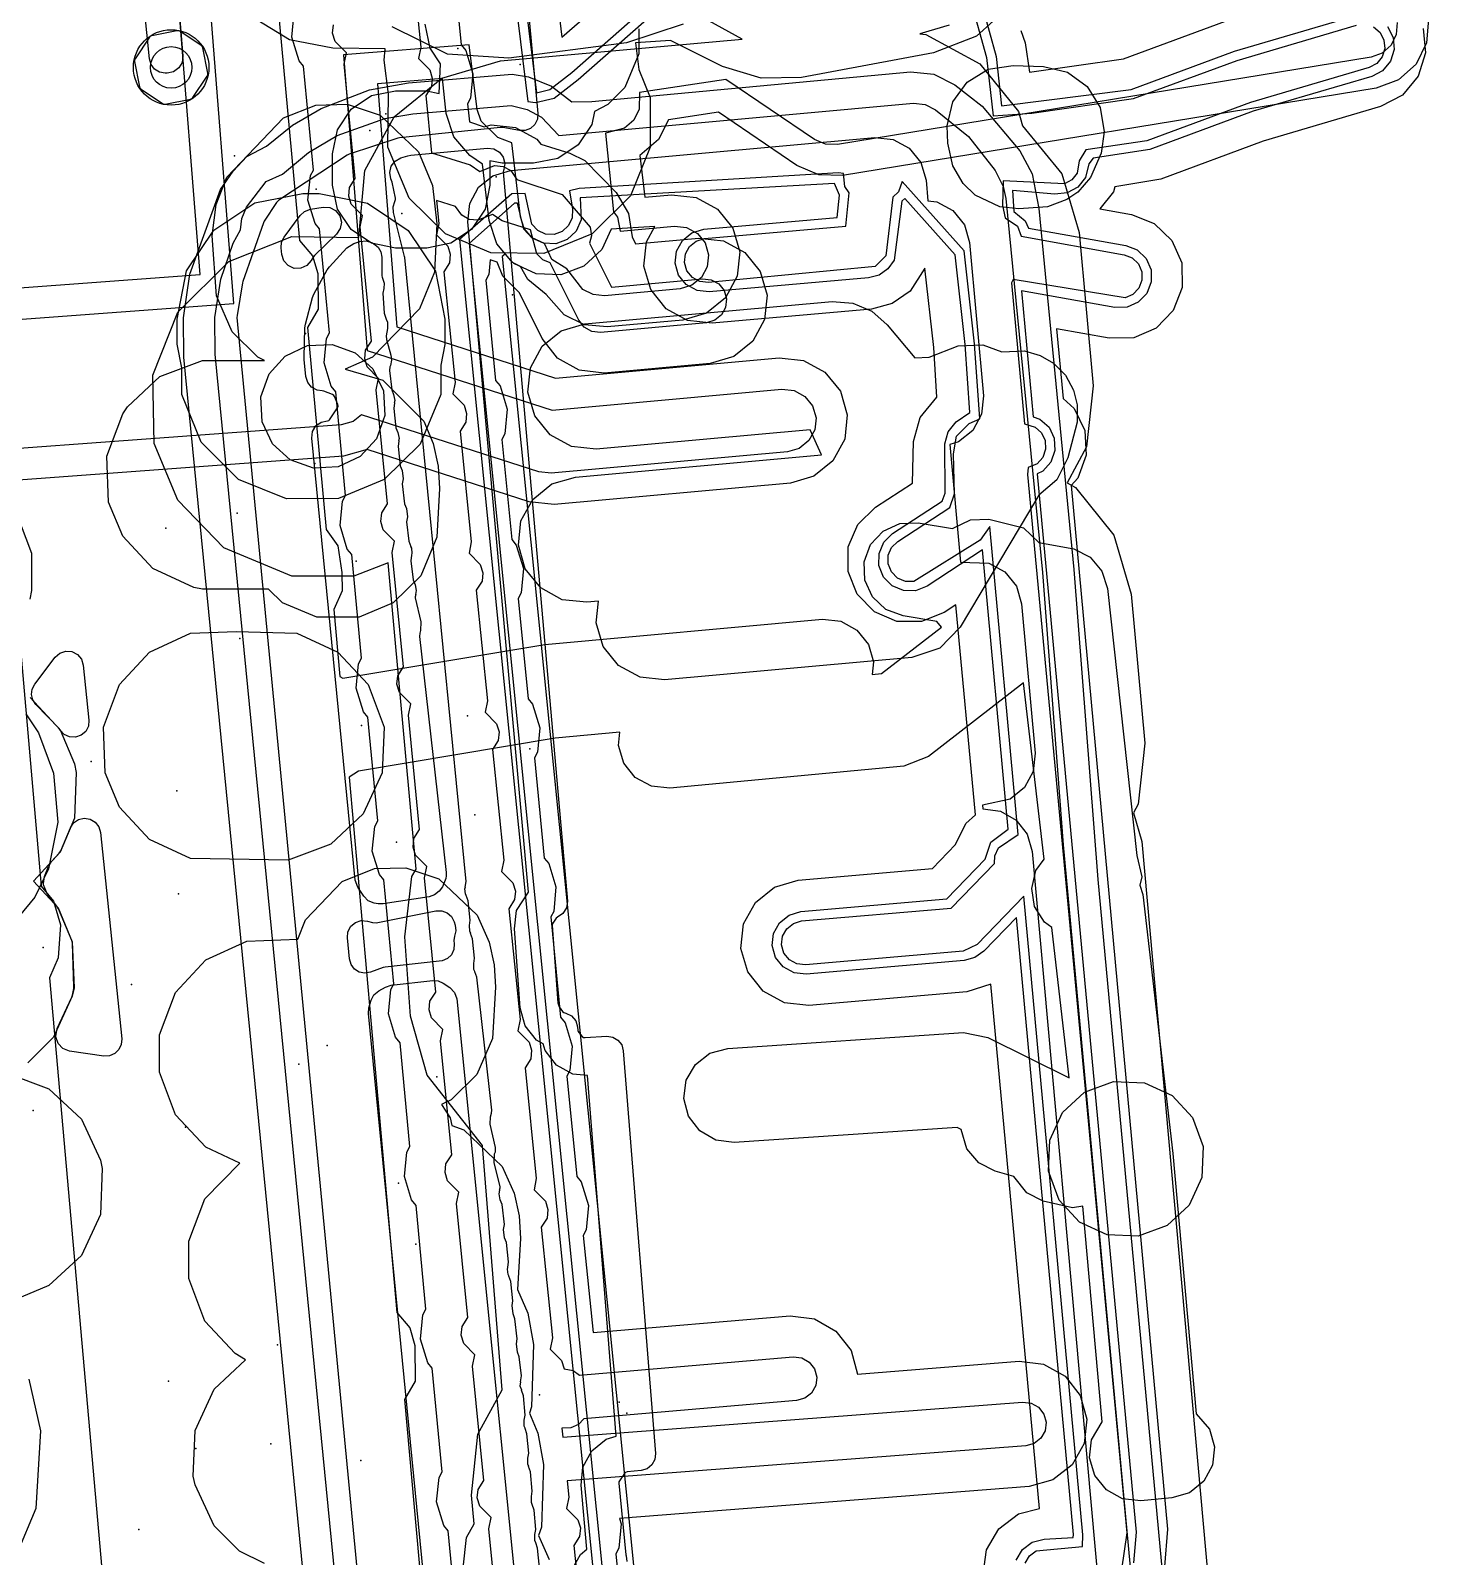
# Model space of a CAD drawing. Header units: metres. Extents: x 3158 to 3711, y 9867 to 11440.
# Drawn here: x 3250.23 to 3294.7, y 10026.79 to 10075.34 of the extents above; entities that cross this region are included whole.
import ezdxf

# ---------------------------------------------------------------- set-up
doc = ezdxf.new("R2010")
doc.units = ezdxf.units.M
for name, color, linetype in [('AI_GREENING_ALLOWED_ZONE', 4, 'Continuous'), ('AI_GREENING_EXCLUSIONS', 1, 'Continuous'), ('AI_GREENING_LAWN', 82, 'Continuous'), ('AI_GREENING_REJECTED', 6, 'Continuous'), ('AI_GREENING_SHRUBS', 92, 'Continuous')]:
    doc.layers.add(name, color=color, linetype=linetype)

# ---------------------------------------------------------------- blocks, each defined once
blk = doc.blocks.new('AI_SHRUB')
for radius in [1, 0.55]:
    blk.add_circle((0, 0), radius)

msp = doc.modelspace()

# ---------------------------------------------------------------- linework, layer by layer
at = {"layer": 'AI_GREENING_ALLOWED_ZONE'}
for points in [[(3254.424, 10076.666), (3254.612, 10076.637), (3254.776, 10076.54), (3254.892, 10076.389), (3254.943, 10076.206), (3255.076, 10074.527), (3255.051, 10074.325), (3254.947, 10074.15), (3254.783, 10074.031), (3254.584, 10073.987), (3254.517, 10073.986), (3254.335, 10074.018), (3254.177, 10074.113), (3254.065, 10074.26), (3254.013, 10074.437), (3253.847, 10076.113), (3253.868, 10076.314), (3253.967, 10076.49), (3254.128, 10076.613), (3254.324, 10076.662), (3254.424, 10076.666)], [(3250.405, 10053.893), (3250.307, 10054.04), (3250.266, 10054.211), (3250.287, 10054.385), (3250.367, 10054.542), (3251.015, 10055.398), (3251.164, 10055.529), (3251.351, 10055.592), (3251.549, 10055.578), (3251.725, 10055.488), (3251.852, 10055.336), (3251.911, 10055.147), (3252.091, 10053.4), (3252.074, 10053.21), (3251.988, 10053.04), (3251.844, 10052.915), (3251.664, 10052.853), (3251.474, 10052.863), (3251.301, 10052.943), (3251.171, 10053.082), (3251.141, 10053.128), (3250.405, 10053.893)], [(3251.5, 10049.968), (3251.604, 10050.125), (3251.758, 10050.232), (3251.941, 10050.275), (3252.126, 10050.247), (3252.289, 10050.153), (3252.405, 10050.006), (3252.459, 10049.826), (3253.135, 10043.257), (3253.121, 10043.077), (3253.044, 10042.914), (3252.914, 10042.789), (3252.748, 10042.718), (3252.567, 10042.711), (3251.469, 10042.868), (3251.262, 10042.948), (3251.109, 10043.11), (3251.042, 10043.322), (3251.041, 10043.332), (3251.085, 10043.582), (3251.549, 10044.586), (3251.567, 10044.642), (3251.61, 10044.855), (3251.615, 10044.914), (3251.563, 10046.298), (3251.544, 10046.384), (3251.121, 10047.396), (3251.089, 10047.451), (3250.747, 10047.899), (3250.646, 10048.162), (3250.643, 10048.197), (3250.677, 10048.423), (3250.805, 10048.743), (3250.901, 10048.896), (3251.147, 10049.163), (3251.194, 10049.235), (3251.5, 10049.968)]]:
    msp.add_lwpolyline(points, close=True, dxfattribs=at)
at = {"layer": 'AI_GREENING_EXCLUSIONS'}
for points in [[(3239.695, 10066.401), (3255.627, 10067.58), (3254.916, 10076.541), (3251.528, 10079.651), (3251.091, 10080.229), (3250.89, 10080.925), (3250.103, 10088.793)], [(3257.515, 10082.455), (3258.79, 10068.656), (3259.206, 10068.175), (3259.373, 10067.614), (3259.38, 10066.477), (3259.046, 10065.894), (3259.64, 10059.463), (3260.003, 10058.941), (3260.134, 10058.097), (3260.14, 10057.512), (3259.875, 10056.922), (3260.072, 10054.784), (3260.165, 10054.736), (3266.59, 10055.807), (3275.42, 10056.606), (3276.002, 10056.545), (3276.516, 10056.265), (3276.884, 10055.809), (3277.049, 10055.248), (3277.007, 10054.85), (3277.297, 10054.877), (3279.205, 10056.36), (3279.061, 10056.537), (3277.983, 10056.714), (3277.435, 10056.919), (3277.008, 10057.319), (3276.766, 10057.852), (3276.746, 10058.437), (3276.952, 10058.985), (3277.351, 10059.412), (3277.884, 10059.654), (3278.469, 10059.674), (3279.561, 10059.495), (3280.131, 10059.776), (3280.716, 10059.796), (3281.818, 10059.516), (3282.298, 10059.045), (3283.412, 10058.852), (3283.932, 10058.585), (3284.311, 10058.139), (3284.49, 10057.582), (3285.419, 10049.093), (3285.579, 10048.409), (3285.517, 10048.145), (3285.611, 10047.852), (3286.56, 10039.612), (3287.311, 10031.322), (3287.726, 10030.841), (3287.891, 10030.279), (3287.829, 10029.697), (3287.549, 10029.183), (3287.094, 10028.816), (3286.532, 10028.65), (3285.546, 10028.561), (3284.964, 10028.623), (3284.45, 10028.903), (3284.082, 10029.358), (3283.917, 10029.92), (3283.979, 10030.502), (3284.322, 10031.066), (3283.7, 10037.93), (3283.377, 10037.876), (3282.44, 10038.092), (3281.917, 10038.357), (3281.511, 10038.878), (3280.912, 10039.045), (3280.39, 10039.31), (3280.009, 10039.754), (3279.832, 10040.376), (3279.707, 10040.438), (3272.61, 10039.962), (3272.03, 10040.037), (3271.522, 10040.329), (3271.165, 10040.793), (3271.013, 10041.358), (3271.088, 10041.938), (3271.38, 10042.446), (3271.844, 10042.803), (3272.409, 10042.955), (3279.912, 10043.459), (3280.681, 10043.304), (3283.263, 10042.017), (3282.712, 10046.8), (3282.478, 10046.968), (3282.17, 10047.466), (3282.076, 10048.044), (3282.21, 10048.613), (3282.468, 10048.971), (3281.815, 10054.589), (3278.792, 10052.239), (3278.01, 10051.93), (3270.566, 10051.237), (3269.984, 10051.298), (3269.469, 10051.577), (3269.1, 10052.031), (3268.933, 10052.592), (3268.977, 10053.011), (3266.917, 10052.824), (3260.66, 10051.778), (3260.363, 10051.584), (3261.882, 10034.548), (3262.296, 10034.066), (3262.461, 10033.504), (3262.464, 10032.367), (3262.128, 10031.785), (3262.887, 10023.273)], [(3262.168, 10079.414), (3262.643, 10074.81), (3262.57, 10074.45), (3262.93, 10074.089), (3263.01, 10073.828), (3262.985, 10073.556), (3262.802, 10073.269), (3262.989, 10071.451), (3264.219, 10071.066), (3264.522, 10070.857), (3264.995, 10071.045), (3265.267, 10071.016), (3265.507, 10070.885), (3265.699, 10070.604), (3267.139, 10070.123), (3268.031, 10069.082), (3268.071, 10068.812), (3268.011, 10068.575), (3268.708, 10067.175), (3271.61, 10067.437), (3271.881, 10067.409), (3272.121, 10067.278), (3272.293, 10067.065), (3272.37, 10066.803), (3272.341, 10066.532), (3272.211, 10066.292), (3271.998, 10066.12), (3271.736, 10066.043), (3268.358, 10065.737), (3268.081, 10065.768), (3267.839, 10065.903), (3267.668, 10066.122), (3266.757, 10067.951), (3266.532, 10068.046), (3266.34, 10068.24), (3266.139, 10068.999), (3265.233, 10069.282), (3264.931, 10069.491), (3264.457, 10069.303), (3264.185, 10069.332), (3263.946, 10069.463), (3263.754, 10069.745), (3263.144, 10069.935), (3263.219, 10069.204), (3263.146, 10068.844), (3263.505, 10068.483), (3263.585, 10068.221), (3263.56, 10067.95), (3263.376, 10067.662), (3263.736, 10064.139), (3263.663, 10063.778), (3264.022, 10063.417), (3264.102, 10063.156), (3264.076, 10062.884), (3263.893, 10062.597), (3264.253, 10059.073), (3264.18, 10058.713), (3264.539, 10058.351), (3264.619, 10058.09), (3264.593, 10057.818), (3264.41, 10057.531), (3264.769, 10054.007), (3264.697, 10053.647), (3265.056, 10053.285), (3265.136, 10053.024), (3265.11, 10052.752), (3264.927, 10052.465), (3265.286, 10048.941), (3265.214, 10048.581), (3265.573, 10048.22), (3265.653, 10047.959), (3265.627, 10047.687), (3265.444, 10047.399), (3265.803, 10043.876), (3265.73, 10043.515), (3266.09, 10043.154), (3266.17, 10042.893), (3266.144, 10042.621), (3265.961, 10042.334), (3266.32, 10038.81), (3266.247, 10038.45), (3266.607, 10038.088), (3266.687, 10037.827), (3266.661, 10037.555), (3266.477, 10037.268), (3266.837, 10033.744), (3266.764, 10033.384), (3267.123, 10033.023), (3267.203, 10032.755), (3267.492, 10032.7), (3267.692, 10032.56), (3274.492, 10033.142), (3274.763, 10033.109), (3275.001, 10032.974), (3275.169, 10032.759), (3275.242, 10032.495), (3275.208, 10032.224), (3275.073, 10031.987), (3274.858, 10031.819), (3274.595, 10031.746), (3267.833, 10031.167), (3267.665, 10030.99), (3267.415, 10030.879), (3267.13, 10030.874), (3267.159, 10030.584), (3281.782, 10031.7), (3282.054, 10031.668), (3282.292, 10031.534), (3282.461, 10031.32), (3282.536, 10031.057), (3282.504, 10030.786), (3282.37, 10030.548), (3282.156, 10030.378), (3281.893, 10030.304), (3267.302, 10029.191), (3267.354, 10028.679), (3267.281, 10028.318), (3267.64, 10027.957), (3267.721, 10027.696), (3267.695, 10027.424), (3267.511, 10027.137), (3267.871, 10023.613)], [(3266.993, 10076.276), (3267.134, 10075.124), (3272.117, 10079.468)], [(3263.502, 10079.15), (3263.93, 10074.88), (3264.074, 10074.707), (3264.304, 10073.961), (3264.231, 10073.184), (3264.136, 10073.005), (3264.194, 10072.436), (3264.663, 10072.276), (3264.879, 10072.34), (3265.655, 10072.257), (3266.34, 10071.883), (3266.467, 10071.725), (3267.382, 10071.439), (3267.866, 10071.2), (3268.858, 10070.187), (3269.257, 10069.516), (3269.365, 10068.772), (3269.475, 10068.55), (3271.493, 10068.732), (3272.269, 10068.65), (3272.954, 10068.276), (3273.444, 10067.669), (3273.665, 10066.921), (3273.582, 10066.145), (3273.209, 10065.459), (3272.602, 10064.969), (3271.853, 10064.748), (3268.475, 10064.443), (3267.686, 10064.529), (3266.992, 10064.916), (3266.504, 10065.543), (3265.784, 10066.989), (3265.255, 10067.523), (3265.073, 10067.97), (3264.849, 10068.04), (3264.805, 10067.577), (3264.71, 10067.397), (3265.023, 10064.207), (3265.166, 10064.034), (3265.396, 10063.288), (3265.322, 10062.511), (3265.227, 10062.332), (3265.54, 10059.142), (3265.683, 10058.968), (3265.912, 10058.222), (3265.839, 10057.445), (3265.744, 10057.266), (3266.057, 10054.076), (3266.2, 10053.902), (3266.429, 10053.156), (3266.356, 10052.379), (3266.261, 10052.2), (3266.574, 10049.01), (3266.717, 10048.837), (3266.946, 10048.091), (3266.872, 10047.314), (3266.777, 10047.134), (3267.09, 10043.944), (3267.234, 10043.771), (3267.463, 10043.025), (3267.389, 10042.248), (3267.294, 10042.069), (3267.607, 10038.879), (3267.751, 10038.705), (3267.98, 10037.959), (3267.906, 10037.182), (3267.811, 10037.003), (3268.127, 10033.911), (3274.397, 10034.439), (3275.171, 10034.343), (3275.85, 10033.958), (3276.33, 10033.343), (3276.538, 10032.587), (3281.679, 10032.996), (3282.454, 10032.904), (3283.136, 10032.524), (3283.619, 10031.911), (3283.831, 10031.16), (3283.74, 10030.385), (3283.359, 10029.704), (3282.747, 10029.22), (3281.996, 10029.008), (3268.962, 10027.997), (3269.014, 10027.828), (3268.94, 10027.051), (3268.845, 10026.872), (3269.158, 10023.682)], [(3265.656, 10076.275), (3266.053, 10073.083), (3266.298, 10073.047), (3266.893, 10073.186), (3267.647, 10073.779), (3273.655, 10079.068)], [(3265.966, 10076.27), (3266.324, 10073.361), (3266.752, 10073.461), (3267.449, 10074.005), (3273.244, 10079.113)], [(3238.772, 10065.33), (3256.704, 10066.657), (3255.882, 10077.012)], [(3281.403, 10076.137), (3280.319, 10075.157), (3278.955, 10074.632), (3274.751, 10073.849), (3273.467, 10073.82), (3272.239, 10074.2), (3270.589, 10075.019), (3269.478, 10074.944), (3269.584, 10074.1), (3269.936, 10073.209), (3269.936, 10071.625), (3269.312, 10070.084), (3268.098, 10068.87), (3266.557, 10068.246), (3264.876, 10068.266), (3263.432, 10068.87), (3262.272, 10070.004), (3261.594, 10071.625), (3261.619, 10073.319), (3261.483, 10074.396), (3261.508, 10074.754), (3259.844, 10074.781), (3258.472, 10075.048), (3257.275, 10075.771)], [(3280.122, 10076.358), (3280.643, 10074.48), (3280.852, 10072.629), (3282.076, 10072.716), (3285.318, 10073.173), (3288.612, 10074.391), (3292.412, 10075.511)], [(3280.499, 10076.125), (3280.941, 10074.514), (3281.118, 10072.948), (3285.244, 10073.465), (3288.527, 10074.679), (3292.327, 10075.799)], [(3293.702, 10075.594), (3293.673, 10075.217), (3293.506, 10074.878), (3293.225, 10074.625), (3292.87, 10074.495), (3275.896, 10071.71), (3275.518, 10071.72), (3275.172, 10071.87), (3272.349, 10073.786), (3269.603, 10073.372), (3269.594, 10072.837), (3269.419, 10072.488), (3269.125, 10072.232), (3268.519, 10072.079), (3268.777, 10069.57), (3268.901, 10069.406), (3268.99, 10068.958), (3270.714, 10069.114), (3271.102, 10069.073), (3271.444, 10068.886), (3271.69, 10068.583), (3271.8, 10068.208), (3271.759, 10067.82), (3271.572, 10067.478), (3271.268, 10067.233), (3270.894, 10067.122), (3268.485, 10066.904), (3268.126, 10066.937), (3267.802, 10067.095), (3267.294, 10067.76), (3266.813, 10068.058), (3266.575, 10068.566), (3266.187, 10068.746), (3265.933, 10069.043), (3265.813, 10069.414), (3265.536, 10071.762), (3265.101, 10071.942), (3264.565, 10072.453), (3264.441, 10072.823), (3264.187, 10074.888), (3260.19, 10074.564), (3260.935, 10065.163), (3266.819, 10063.266), (3274.13, 10063.928), (3274.518, 10063.887), (3274.86, 10063.7), (3275.106, 10063.397), (3275.216, 10063.022), (3275.175, 10062.634), (3274.988, 10062.292), (3274.684, 10062.046), (3274.31, 10061.936), (3266.796, 10061.256), (3266.399, 10061.3), (3260.763, 10063.117), (3260.491, 10062.903), (3260.114, 10062.799), (3242.218, 10061.474)], [(3294.696, 10075.706), (3294.637, 10074.952), (3294.303, 10074.274), (3293.741, 10073.769), (3293.032, 10073.508), (3276.057, 10070.723), (3275.303, 10070.744), (3274.61, 10071.042), (3272.111, 10072.739), (3270.522, 10072.5), (3270.209, 10071.875), (3269.611, 10071.36), (3269.768, 10070.033), (3270.624, 10070.11), (3271.4, 10070.028), (3272.085, 10069.654), (3272.575, 10069.047), (3272.796, 10068.299), (3272.713, 10067.523), (3272.34, 10066.837), (3271.733, 10066.347), (3270.984, 10066.126), (3268.575, 10065.908), (3267.857, 10065.974), (3267.209, 10066.29), (3266.631, 10066.945), (3266.045, 10067.417), (3265.819, 10067.833), (3265.567, 10067.961), (3265.061, 10068.555), (3264.82, 10069.297), (3264.608, 10071.092), (3264.208, 10071.368), (3263.696, 10071.958), (3263.449, 10072.698), (3263.339, 10073.816), (3261.266, 10073.648), (3261.879, 10065.909), (3266.931, 10064.28), (3274.04, 10064.924), (3274.816, 10064.841), (3275.501, 10064.468), (3275.991, 10063.861), (3276.212, 10063.112), (3276.129, 10062.336), (3275.756, 10061.651), (3275.149, 10061.161), (3274.4, 10060.94), (3266.886, 10060.26), (3266.092, 10060.348), (3260.938, 10062.01), (3260.188, 10061.801), (3242.514, 10060.493)], [(3263.89, 10025.455), (3264.104, 10027.394), (3264.338, 10027.822), (3264.256, 10028.735), (3264.462, 10030.675), (3264.462, 10030.675), (3265.233, 10032.09), (3264.613, 10039.867), (3262.844, 10042.099), (3262.32, 10043.983), (3262.133, 10046.502), (3262.365, 10048.419), (3262.495, 10048.651), (3261.612, 10058.399), (3260.517, 10057.983), (3258.539, 10057.983), (3256.379, 10058.885), (3254.922, 10060.394), (3254.166, 10062.2), (3254.127, 10064.373), (3254.922, 10066.374), (3256.538, 10067.99), (3258.539, 10068.785), (3260.674, 10068.753), (3260.864, 10070.882), (3261.797, 10072.595), (3263.315, 10073.821), (3265.186, 10074.373), (3272.862, 10075.068), (3271.384, 10075.882)], [(3263.833, 10024.299), (3263.519, 10027.6), (3263.376, 10027.774), (3263.15, 10028.521), (3263.226, 10029.298), (3263.321, 10029.477), (3263.008, 10032.778), (3262.865, 10032.953), (3262.638, 10033.699), (3262.714, 10034.476), (3262.81, 10034.655), (3262.496, 10037.957), (3262.353, 10038.131), (3262.127, 10038.877), (3262.203, 10039.654), (3262.299, 10039.833), (3261.985, 10043.135), (3261.842, 10043.309), (3261.615, 10044.056), (3261.692, 10044.832), (3261.787, 10045.011), (3261.474, 10048.313), (3261.331, 10048.487), (3261.104, 10049.234), (3261.18, 10050.01), (3261.276, 10050.189), (3260.962, 10053.491), (3260.819, 10053.665), (3260.593, 10054.412), (3260.669, 10055.189), (3260.764, 10055.368), (3260.451, 10058.669), (3260.308, 10058.843), (3260.081, 10059.59), (3260.157, 10060.367), (3260.253, 10060.546), (3259.939, 10063.847), (3259.796, 10064.022), (3259.57, 10064.768), (3259.646, 10065.545), (3259.742, 10065.724), (3259.428, 10069.026), (3259.285, 10069.2), (3259.058, 10069.946), (3259.135, 10070.723), (3259.23, 10070.902), (3258.917, 10074.204), (3258.774, 10074.378), (3258.547, 10075.125), (3258.623, 10075.901)], [(3269.58, 10075.396), (3269.58, 10074.604), (3269.132, 10073.528), (3268.592, 10072.988), (3268.166, 10072.769), (3268.083, 10072.352), (3267.649, 10071.703), (3267, 10071.269), (3266.235, 10071.117), (3265.235, 10071.117), (3264.84, 10071.196), (3264.84, 10070.42), (3264.688, 10069.655), (3264.254, 10069.006), (3263.605, 10068.572), (3262.84, 10068.42), (3261.84, 10068.42), (3261.075, 10068.572), (3260.426, 10069.006), (3259.992, 10069.655), (3259.84, 10070.42), (3259.84, 10071.42), (3259.992, 10072.185), (3260.426, 10072.834), (3261.075, 10073.268), (3261.84, 10073.42), (3262.84, 10073.42), (3263.235, 10073.341), (3263.269, 10074.286), (3263.269, 10074.286), (3262.942, 10074.775), (3262.79, 10075.54)], [(3265.166, 10024.029), (3264.807, 10027.665), (3264.881, 10028.025), (3264.523, 10028.387), (3264.443, 10028.649), (3264.47, 10028.921), (3264.654, 10029.207), (3264.295, 10032.843), (3264.369, 10033.203), (3264.011, 10033.566), (3263.932, 10033.827), (3263.959, 10034.099), (3264.143, 10034.386), (3263.784, 10038.021), (3263.858, 10038.381), (3263.5, 10038.744), (3263.42, 10039.005), (3263.447, 10039.277), (3263.632, 10039.564), (3263.273, 10043.199), (3263.346, 10043.559), (3262.988, 10043.922), (3262.909, 10044.183), (3262.936, 10044.455), (3263.12, 10044.742), (3262.761, 10048.377), (3262.835, 10048.738), (3262.477, 10049.1), (3262.398, 10049.361), (3262.424, 10049.633), (3262.609, 10049.92), (3262.25, 10053.556), (3262.324, 10053.916), (3261.966, 10054.278), (3261.886, 10054.54), (3261.913, 10054.811), (3262.097, 10055.098), (3261.738, 10058.734), (3261.812, 10059.094), (3261.454, 10059.456), (3261.375, 10059.718), (3261.402, 10059.99), (3261.586, 10060.276), (3261.227, 10063.912), (3261.301, 10064.272), (3260.943, 10064.635), (3260.863, 10064.896), (3260.89, 10065.168), (3261.075, 10065.454), (3260.716, 10069.09), (3260.789, 10069.45), (3260.431, 10069.813), (3260.352, 10070.074), (3260.379, 10070.346), (3260.563, 10070.633), (3260.204, 10074.268), (3260.278, 10074.628), (3259.92, 10074.991), (3259.841, 10075.252), (3259.867, 10075.524)], [(3270.99, 10075.547), (3269.184, 10074.945), (3265.444, 10074.456), (3263.492, 10074.587), (3261.74, 10075.456)], [(3279.453, 10075.511), (3278.521, 10075.235), (3278.712, 10075.215), (3280.426, 10074.282), (3281.652, 10072.763), (3281.784, 10072.313), (3283.036, 10070.781), (3283.587, 10068.91), (3284.029, 10064.03), (3283.822, 10062.09), (3283.199, 10060.946), (3283.466, 10060.8), (3284.692, 10059.282), (3285.243, 10057.41), (3285.671, 10052.664), (3285.464, 10050.724), (3285.312, 10050.445), (3285.576, 10049.533), (3287.874, 10024.054)], [(3281.729, 10075.342), (3281.872, 10074.944), (3282.003, 10074.019), (3284.998, 10074.44), (3288.245, 10075.638)], [(3292.945, 10075.455), (3293.155, 10075.28), (3293.281, 10075.038), (3293.306, 10074.766), (3293.225, 10074.505), (3293.05, 10074.295), (3292.808, 10074.169), (3289.031, 10073.055), (3285.733, 10071.834), (3283.803, 10071.546), (3283.588, 10071.194), (3283.526, 10070.804), (3283.355, 10070.591), (3283.115, 10070.46), (3281.164, 10070.558), (3281.147, 10069.772), (3281.235, 10069.377), (3281.625, 10069.111), (3281.736, 10068.792), (3285.018, 10068.205), (3285.273, 10068.105), (3285.469, 10067.916), (3285.579, 10067.666), (3285.584, 10067.393), (3285.484, 10067.138), (3285.295, 10066.942), (3285.045, 10066.832), (3281.49, 10067.414), (3281.429, 10067.312), (3281.847, 10062.821), (3282.184, 10062.719), (3282.387, 10062.537), (3282.505, 10062.291), (3282.52, 10062.018), (3282.429, 10061.76), (3282.247, 10061.557), (3281.968, 10061.437), (3281.945, 10061.219), (3285.105, 10027.534), (3284.935, 10026.367)], [(3293.388, 10075.468), (3293.569, 10075.123), (3293.604, 10074.734), (3293.488, 10074.362), (3293.238, 10074.062), (3292.893, 10073.881), (3289.125, 10072.77), (3285.837, 10071.552), (3284.03, 10071.275), (3283.894, 10071.103), (3283.792, 10070.665), (3283.547, 10070.361), (3283.205, 10070.174), (3282.817, 10070.131), (3281.463, 10070.251), (3281.511, 10069.585), (3281.872, 10069.283), (3281.971, 10069.055), (3285.071, 10068.5), (3285.434, 10068.358), (3285.716, 10068.088), (3285.872, 10067.73), (3285.879, 10067.34), (3285.737, 10066.977), (3285.467, 10066.695), (3285.109, 10066.539), (3284.719, 10066.532), (3281.754, 10067.062), (3282.127, 10063.051), (3282.336, 10062.978), (3282.627, 10062.717), (3282.796, 10062.365), (3282.817, 10061.976), (3282.688, 10061.608), (3282.427, 10061.317), (3282.248, 10061.231), (3285.404, 10027.561), (3285.311, 10026.58)], [(3294.528, 10075.405), (3294.599, 10074.628), (3294.366, 10073.883), (3293.867, 10073.284), (3293.175, 10072.922), (3289.441, 10071.821), (3286.185, 10070.615), (3284.725, 10070.363), (3284.679, 10070.203), (3284.245, 10069.664), (3285.247, 10069.485), (3285.974, 10069.2), (3286.536, 10068.659), (3286.849, 10067.944), (3286.864, 10067.164), (3286.579, 10066.437), (3286.038, 10065.875), (3285.323, 10065.562), (3284.543, 10065.547), (3282.867, 10065.847), (3283.078, 10063.63), (3283.427, 10063.317), (3283.764, 10062.614), (3283.807, 10061.834), (3283.548, 10061.098), (3283.334, 10060.859), (3286.4, 10027.653), (3286.304, 10026.463)], [(3259.361, 10021.622), (3255.112, 10064.942), (3255.094, 10066.199), (3255.301, 10067.593), (3256.278, 10070.277), (3256.678, 10070.867), (3257.115, 10071.332), (3257.739, 10071.657), (3258.566, 10072.325), (3259.473, 10072.86), (3261.018, 10073.453), (3262.252, 10073.68), (3265.557, 10073.951), (3266.075, 10073.864), (3266.798, 10073.57), (3267.445, 10073.073), (3268.087, 10073.08), (3278.224, 10074.025), (3278.966, 10073.951), (3279.629, 10073.611), (3280.505, 10072.929), (3281.699, 10071.508), (3282.089, 10070.777), (3282.306, 10069.673), (3283.419, 10058.192), (3284.175, 10048.329), (3286.631, 10021.974)], [(3260.412, 10021.145), (3256.108, 10065.039), (3256.094, 10066.208), (3256.287, 10067.424), (3256.683, 10068.571), (3256.909, 10068.997), (3256.956, 10069.357), (3257.107, 10069.716), (3257.725, 10070.539), (3258.246, 10070.775), (3259.074, 10071.464), (3259.981, 10071.999), (3261.503, 10072.544), (3262.391, 10072.689), (3265.522, 10072.952), (3266.03, 10072.831), (3266.488, 10072.584), (3267.04, 10071.996), (3278.312, 10073.029), (3278.683, 10072.992), (3279.014, 10072.822), (3280.061, 10071.97), (3280.913, 10070.889), (3281.173, 10070.376), (3281.257, 10069.995), (3282.423, 10058.096), (3283.073, 10049.43), (3285.635, 10021.88)], [(3267.441, 10026.34), (3267.723, 10026.853), (3267.926, 10027.016), (3267.742, 10029.051), (3267.742, 10029.051), (3267.803, 10029.633), (3268.083, 10030.147), (3268.539, 10030.515), (3268.862, 10030.61), (3267.946, 10042.087), (3267.482, 10042.137), (3266.965, 10042.422), (3266.598, 10042.884), (3266.538, 10043.098), (3266.33, 10043.215), (3265.968, 10043.676), (3265.811, 10044.242), (3265.624, 10046.761), (3265.693, 10047.336), (3266.075, 10047.921), (3264.143, 10069.258), (3264.205, 10069.84), (3264.485, 10070.354), (3264.94, 10070.721), (3265.502, 10070.887), (3277.088, 10071.936), (3277.67, 10071.874), (3278.184, 10071.594), (3278.552, 10071.138), (3278.717, 10070.577), (3278.776, 10069.92), (3279.054, 10069.891), (3279.568, 10069.611), (3279.936, 10069.155), (3280.101, 10068.594), (3280.543, 10063.714), (3280.481, 10063.132), (3280.201, 10062.618), (3279.746, 10062.25), (3279.476, 10062.171), (3279.814, 10058.426), (3280.71, 10058.393), (3281.224, 10058.112), (3281.592, 10057.657), (3281.757, 10057.096), (3282.186, 10052.349), (3282.123, 10051.767), (3281.843, 10051.253), (3281.388, 10050.886), (3280.512, 10050.692), (3280.522, 10050.581), (3281.081, 10050.504), (3281.578, 10050.219), (3281.931, 10049.769), (3282.09, 10049.219), (3284.592, 10021.476)], [(3248.592, 10070.787), (3250.575, 10048.119), (3250.965, 10047.634), (3251.184, 10046.886), (3251.11, 10045.831), (3250.834, 10045.196), (3252.602, 10025.188)], [(3281.867, 10026.569), (3282.005, 10026.805), (3282.223, 10026.969), (3283.695, 10027.107), (3283.705, 10027.478), (3281.828, 10047.799), (3280.342, 10046.259), (3279.899, 10046.048), (3274.879, 10045.612), (3274.608, 10045.642), (3274.368, 10045.773), (3274.197, 10045.986), (3274.121, 10046.249), (3274.151, 10046.52), (3274.283, 10046.759), (3274.496, 10046.93), (3274.758, 10047.007), (3279.517, 10047.42), (3280.888, 10048.841), (3280.902, 10049.085), (3281.021, 10049.331), (3281.647, 10049.762), (3280.742, 10059.56), (3280.433, 10059.122), (3278.33, 10057.811), (3278.057, 10057.813), (3277.805, 10057.92), (3277.614, 10058.115), (3277.512, 10058.369), (3277.515, 10058.642), (3277.622, 10058.893), (3277.817, 10059.084), (3279.475, 10060.168), (3279.625, 10060.595), (3279.591, 10061.874), (3279.686, 10062.436), (3280.083, 10062.84), (3280.426, 10062.981), (3280.255, 10065.374), (3279.927, 10068.328), (3277.951, 10070.54), (3277.838, 10070.207), (3277.661, 10070.039), (3277.433, 10068.167), (3277.096, 10067.834), (3271.794, 10067.324), (3271.523, 10067.354), (3271.283, 10067.485), (3271.112, 10067.698), (3271.035, 10067.96), (3271.065, 10068.231), (3271.196, 10068.471), (3271.409, 10068.642), (3271.671, 10068.719), (3276.162, 10069.115), (3276.268, 10070.177), (3276.128, 10070.377), (3276.093, 10070.787), (3275.936, 10070.809), (3267.686, 10070.313), (3267.374, 10070.244), (3267.469, 10069.657), (3267.459, 10069.384), (3267.346, 10069.136), (3267.146, 10068.95), (3266.89, 10068.854), (3266.617, 10068.864), (3266.368, 10068.978), (3266.182, 10069.178), (3265.97, 10070.16), (3265.545, 10070.147), (3263.876, 10068.687), (3269.198, 10015.633)], [(3281.584, 10026.668), (3281.781, 10027.004), (3282.093, 10027.239), (3282.471, 10027.337), (3283.392, 10027.39), (3283.403, 10027.482), (3281.59, 10047.12), (3280.558, 10046.051), (3280.269, 10045.842), (3279.925, 10045.749), (3274.905, 10045.313), (3274.517, 10045.356), (3274.175, 10045.544), (3273.931, 10045.848), (3273.822, 10046.223), (3273.865, 10046.61), (3274.053, 10046.952), (3274.357, 10047.196), (3274.732, 10047.305), (3279.379, 10047.709), (3280.601, 10048.976), (3280.781, 10049.512), (3281.331, 10049.924), (3280.51, 10058.814), (3278.747, 10057.662), (3278.385, 10057.516), (3277.995, 10057.52), (3277.636, 10057.673), (3277.363, 10057.951), (3277.217, 10058.313), (3277.221, 10058.703), (3277.374, 10059.062), (3277.653, 10059.335), (3279.228, 10060.366), (3279.322, 10060.616), (3279.312, 10062.188), (3279.419, 10062.573), (3279.669, 10062.885), (3280.106, 10063.184), (3279.956, 10065.346), (3279.638, 10068.202), (3278.038, 10069.992), (3277.949, 10069.907), (3277.704, 10068.038), (3277.505, 10067.758), (3277.222, 10067.561), (3276.889, 10067.473), (3271.821, 10067.025), (3271.433, 10067.067), (3271.091, 10067.255), (3270.846, 10067.559), (3270.737, 10067.933), (3270.779, 10068.321), (3270.966, 10068.664), (3271.27, 10068.908), (3271.645, 10069.017), (3275.888, 10069.392), (3275.959, 10070.105), (3275.806, 10070.471), (3267.716, 10070.012), (3267.751, 10069.315), (3267.589, 10068.96), (3267.303, 10068.694), (3266.937, 10068.558), (3266.548, 10068.572), (3266.193, 10068.735), (3265.927, 10069.02), (3265.717, 10069.844), (3265.622, 10069.843), (3264.189, 10068.563), (3269.469, 10015.929)], [(3280.531, 10026.224), (3280.639, 10026.997), (3281.035, 10027.67), (3281.658, 10028.14), (3282.322, 10028.312), (3280.781, 10044.999), (3280.011, 10044.752), (3274.992, 10044.317), (3274.216, 10044.402), (3273.532, 10044.778), (3273.044, 10045.387), (3272.826, 10046.136), (3272.912, 10046.912), (3273.287, 10047.596), (3273.896, 10048.084), (3274.646, 10048.302), (3278.919, 10048.673), (3279.656, 10049.436), (3279.983, 10050.114), (3280.284, 10050.383), (3279.667, 10057.068), (3279.295, 10056.825), (3278.571, 10056.533), (3277.79, 10056.541), (3277.072, 10056.847), (3276.526, 10057.404), (3276.235, 10058.128), (3276.243, 10058.908), (3276.548, 10059.626), (3277.106, 10060.172), (3278.28, 10060.94), (3278.314, 10062.259), (3278.529, 10063.029), (3279.057, 10063.677), (3278.96, 10065.254), (3278.673, 10067.781), (3278.208, 10067.047), (3277.642, 10066.654), (3276.977, 10066.477), (3271.909, 10066.029), (3271.133, 10066.113), (3270.448, 10066.488), (3269.959, 10067.096), (3269.741, 10067.845), (3269.825, 10068.621), (3270.09, 10069.105), (3268.696, 10069.021), (3268.4, 10068.374), (3267.828, 10067.843), (3267.097, 10067.571), (3266.317, 10067.599), (3265.607, 10067.924), (3265.325, 10068.227), (3265.236, 10068.15), (3270.378, 10016.885)], [(3249.753, 10060.062), (3250.261, 10058.707), (3250.261, 10057.52), (3250.206, 10057.249)], [(3250.217, 10054.123), (3251.177, 10053.091), (3251.63, 10052.008), (3251.685, 10051.737), (3251.63, 10050.278), (3251.177, 10049.195), (3250.33, 10048.276), (3251.108, 10047.426), (3251.561, 10046.343), (3251.616, 10044.884), (3251.561, 10044.613), (3250.959, 10043.308), (3250.149, 10042.498)], [(3250.084, 10053.601), (3250.482, 10052.998), (3250.966, 10051.709), (3251.105, 10050.15), (3250.807, 10048.669), (3250.365, 10047.763), (3249.368, 10046.555)], [(3257.671, 10026.567), (3256.879, 10026.955), (3256.069, 10027.765), (3255.466, 10029.07), (3255.411, 10029.341), (3255.466, 10030.8), (3256.069, 10032.105), (3257.074, 10033.047), (3256.741, 10033.243), (3255.781, 10034.275), (3255.273, 10035.629), (3255.273, 10036.817), (3255.781, 10038.171), (3256.885, 10039.3), (3255.807, 10039.807), (3254.848, 10040.839), (3254.34, 10042.193), (3254.34, 10043.381), (3254.848, 10044.735), (3255.807, 10045.767), (3257.112, 10046.37), (3258.733, 10046.424), (3258.981, 10047.046), (3260.141, 10048.268), (3261.171, 10048.675), (3262.165, 10048.702), (3263.215, 10048.35), (3264.439, 10047.191), (3264.825, 10046.335), (3264.98, 10045.616), (3265.019, 10044.899), (3264.925, 10043.273), (3264.427, 10042.122), (3263.617, 10041.312), (3263.303, 10041.164), (3263.585, 10040.742), (3263.634, 10040.495), (3264.01, 10040.357), (3265.234, 10039.198), (3265.62, 10038.342), (3265.775, 10037.623), (3265.814, 10036.906), (3265.72, 10035.281), (3266.048, 10034.524), (3266.23, 10033.535), (3266.165, 10031.543), (3266.1, 10031.346), (3266.371, 10030.705), (3266.553, 10029.716), (3266.488, 10027.724), (3266.392, 10027.453), (3266.725, 10026.686)], [(3249.491, 10042.166), (3250.82, 10041.663), (3251.852, 10040.703), (3252.455, 10039.399), (3252.509, 10039.127), (3252.455, 10037.669), (3251.852, 10036.364), (3250.82, 10035.405), (3249.737, 10034.951)], [(3250.174, 10032.427), (3250.553, 10030.785), (3250.406, 10028.318), (3249.802, 10026.873)]]:
    msp.add_lwpolyline(points, dxfattribs=at)
for points in [[(3283.197, 10069.965), (3282.58, 10069.734), (3281.662, 10069.662), (3281.063, 10069.727), (3280.28, 10070.101), (3279.899, 10070.473), (3279.57, 10071.031), (3279.404, 10071.757), (3279.384, 10072.309), (3279.565, 10073.068), (3280.022, 10073.7), (3280.687, 10074.109), (3281.49, 10074.231), (3282.454, 10074.195), (3283.213, 10074.014), (3283.845, 10073.557), (3284.254, 10072.892), (3284.378, 10072.121), (3284.281, 10071.437), (3283.948, 10070.661), (3283.539, 10070.2), (3283.197, 10069.965)], [(3253.166, 10063.147), (3253.316, 10063.369), (3254.347, 10064.328), (3255.702, 10064.836), (3257.676, 10064.836), (3257.46, 10064.944), (3256.65, 10065.754), (3256.152, 10066.904), (3256.007, 10068.804), (3256.137, 10069.802), (3256.476, 10070.678), (3258.278, 10072.561), (3259.308, 10072.968), (3260.303, 10072.995), (3261.352, 10072.643), (3262.576, 10071.485), (3263.023, 10070.409), (3263.156, 10069.192), (3263.079, 10067.647), (3262.609, 10066.482), (3261.112, 10064.944), (3260.243, 10064.563), (3261.435, 10064.215), (3262.745, 10062.91), (3263.044, 10062.2), (3263.199, 10061.481), (3263.239, 10060.764), (3263.161, 10059.22), (3262.646, 10057.988), (3261.769, 10057.132), (3260.686, 10056.679), (3259.335, 10056.679), (3258.252, 10057.132), (3257.8, 10057.562), (3255.702, 10057.562), (3255.431, 10057.617), (3254.126, 10058.219), (3253.166, 10059.251), (3252.713, 10060.334), (3252.658, 10061.793), (3253.166, 10063.147)], [(3256.065, 10068.987), (3257.362, 10069.854), (3258.893, 10070.158), (3259.415, 10070.153), (3260.946, 10069.849), (3262.243, 10068.982), (3263.111, 10067.684), (3263.415, 10066.153), (3263.415, 10065.347), (3263.284, 10064.688), (3263.284, 10063.764), (3262.621, 10062.178), (3261.477, 10061.055), (3260.032, 10060.45), (3258.371, 10060.435), (3256.849, 10061.055), (3255.662, 10062.241), (3255.042, 10063.764), (3255.042, 10064.607), (3254.893, 10065.356), (3254.893, 10066.158), (3255.197, 10067.689), (3256.065, 10068.987)], [(3265.832, 10059.736), (3266.206, 10060.421), (3266.813, 10060.912), (3267.561, 10061.132), (3275.393, 10061.841), (3275.027, 10062.636), (3268.22, 10062.02), (3267.444, 10062.103), (3266.758, 10062.476), (3266.268, 10063.083), (3266.048, 10063.832), (3266.13, 10064.608), (3266.503, 10065.293), (3267.111, 10065.783), (3267.859, 10066.004), (3275.735, 10066.717), (3276.386, 10066.669), (3276.988, 10066.413), (3277.475, 10065.977), (3278.36, 10064.927), (3278.814, 10064.945), (3279.738, 10065.306), (3280.517, 10065.342), (3281.127, 10065.121), (3281.843, 10065.153), (3282.35, 10065.005), (3282.768, 10064.757), (3283.146, 10064.371), (3283.407, 10063.898), (3283.526, 10063.427), (3283.519, 10062.875), (3283.225, 10061.748), (3282.876, 10061.049), (3282.308, 10060.556), (3279.805, 10056.36), (3279.153, 10055.692), (3278.268, 10055.393), (3270.4, 10054.68), (3269.624, 10054.763), (3268.939, 10055.136), (3268.449, 10055.743), (3268.228, 10056.492), (3268.302, 10057.183), (3267.922, 10057.149), (3267.146, 10057.231), (3266.461, 10057.604), (3265.97, 10058.212), (3265.75, 10058.96), (3265.832, 10059.736)], [(3259.825, 10065.354), (3260.561, 10065.088), (3261.125, 10064.576), (3261.459, 10063.875), (3261.498, 10063.087), (3261.232, 10062.351), (3260.72, 10061.787), (3260.019, 10061.453), (3259.231, 10061.414), (3258.495, 10061.68), (3257.931, 10062.192), (3257.597, 10062.893), (3257.558, 10063.681), (3257.824, 10064.417), (3258.336, 10064.981), (3259.037, 10065.315), (3259.825, 10065.354)], [(3260.968, 10054.53), (3261.476, 10053.175), (3261.421, 10051.717), (3260.818, 10050.412), (3259.787, 10049.452), (3258.432, 10048.944), (3255.323, 10048.999), (3254.018, 10049.601), (3253.058, 10050.633), (3252.605, 10051.717), (3252.55, 10053.175), (3253.058, 10054.53), (3254.018, 10055.561), (3255.323, 10056.164), (3256.781, 10056.219), (3258.703, 10056.164), (3260.008, 10055.561), (3260.968, 10054.53)], [(3285.66, 10041.861), (3286.542, 10041.452), (3287.189, 10040.753), (3287.53, 10039.836), (3287.491, 10038.85), (3287.082, 10037.968), (3286.383, 10037.321), (3285.466, 10036.98), (3284.48, 10037.019), (3283.598, 10037.428), (3282.951, 10038.127), (3282.61, 10039.044), (3282.649, 10040.03), (3283.058, 10040.912), (3283.757, 10041.559), (3284.674, 10041.9), (3285.66, 10041.861)]]:
    msp.add_lwpolyline(points, close=True, dxfattribs=at)
at = {"layer": 'AI_GREENING_LAWN'}
for points in [[(3265.961, 10077.083), (3266.37, 10072.698), (3266.353, 10072.515), (3266.272, 10072.351), (3266.137, 10072.227), (3265.966, 10072.16), (3265.782, 10072.159), (3265.257, 10072.255), (3265.186, 10072.258), (3261.97, 10071.923), (3261.918, 10071.912), (3260.369, 10071.407), (3260.309, 10071.378), (3258.129, 10069.943), (3258.058, 10069.872), (3257.666, 10069.273), (3257.639, 10069.219), (3256.989, 10067.35), (3256.979, 10067.311), (3256.8, 10066.273), (3256.798, 10066.207), (3261.121, 10021.097)], [(3266.416, 10026.436), (3266.361, 10027.051), (3266.3, 10027.223), (3266.306, 10027.225), (3266.277, 10027.296), (3266.274, 10027.486), (3266.304, 10027.649), (3266.248, 10028.264), (3266.187, 10028.436), (3266.193, 10028.438), (3266.164, 10028.509), (3266.162, 10028.699), (3266.191, 10028.862), (3266.135, 10029.476), (3266.074, 10029.649), (3266.081, 10029.651), (3266.051, 10029.722), (3266.049, 10029.912), (3266.078, 10030.074), (3266.022, 10030.689), (3265.962, 10030.862), (3265.968, 10030.864), (3265.938, 10030.935), (3265.936, 10031.125), (3265.965, 10031.287), (3265.91, 10031.902), (3265.848, 10032.075), (3265.858, 10032.078), (3265.811, 10032.208), (3265.831, 10032.345), (3265.821, 10032.346), (3265.847, 10032.53), (3265.777, 10033.142), (3265.717, 10033.291), (3265.687, 10033.557), (3265.713, 10033.716), (3265.641, 10034.353), (3265.581, 10034.502), (3265.552, 10034.768), (3265.577, 10034.926), (3265.51, 10035.54), (3265.446, 10035.711), (3265.448, 10035.712), (3265.424, 10035.762), (3265.406, 10035.925), (3265.418, 10035.979), (3265.416, 10035.979), (3265.44, 10036.16), (3265.37, 10036.774), (3265.31, 10036.922), (3265.28, 10037.189), (3265.306, 10037.347), (3265.235, 10037.984), (3265.173, 10038.138), (3265.137, 10038.324), (3265.16, 10038.444), (3265.153, 10038.446), (3265.17, 10038.52), (3265.167, 10038.557), (3264.981, 10039.316), (3264.995, 10039.6), (3265.017, 10039.663), (3265.025, 10039.799), (3264.856, 10040.538), (3264.861, 10040.78), (3264.893, 10040.895), (3264.9, 10040.987), (3264.425, 10045.224), (3264.361, 10045.394), (3264.367, 10045.397), (3264.336, 10045.467), (3264.331, 10045.657), (3264.357, 10045.82), (3264.289, 10046.434), (3264.226, 10046.605), (3264.232, 10046.608), (3264.201, 10046.678), (3264.195, 10046.868), (3264.221, 10047.031), (3264.154, 10047.645), (3264.09, 10047.816), (3264.092, 10047.817), (3264.068, 10047.867), (3264.05, 10048.029), (3264.063, 10048.088), (3264.06, 10048.088), (3264.085, 10048.263), (3262.136, 10068.116), (3262.13, 10068.152), (3261.778, 10069.553), (3261.766, 10069.732), (3261.819, 10069.904), (3261.831, 10069.927), (3261.843, 10069.966), (3261.842, 10070.007), (3261.737, 10070.513), (3261.694, 10070.618), (3261.657, 10070.821), (3261.705, 10071.022), (3261.831, 10071.187), (3262.012, 10071.286), (3262.232, 10071.352), (3262.331, 10071.371), (3264.772, 10071.594), (3264.973, 10071.571), (3265.148, 10071.471), (3265.269, 10071.309), (3265.317, 10071.113), (3265.283, 10070.914), (3265.271, 10070.883), (3265.269, 10070.846), (3267.307, 10047.64), (3267.279, 10047.426), (3267.279, 10047.426), (3267.163, 10047.244), (3266.991, 10047.133), (3266.952, 10047.096), (3266.846, 10046.943), (3266.829, 10046.906), (3266.825, 10046.865), (3267.003, 10044.399), (3267.047, 10044.275), (3267.152, 10044.127), (3267.193, 10044.091), (3267.255, 10044.075), (3267.439, 10043.986), (3267.572, 10043.83), (3267.631, 10043.634), (3267.641, 10043.526), (3267.65, 10043.489), (3267.671, 10043.457), (3267.777, 10043.335), (3267.82, 10043.304), (3267.872, 10043.296), (3268.558, 10043.338), (3268.749, 10043.312), (3268.916, 10043.216), (3269.035, 10043.064), (3269.087, 10042.878), (3270.11, 10030.06), (3270.088, 10029.869), (3269.995, 10029.699), (3269.845, 10029.578), (3269.66, 10029.523), (3269.205, 10029.479), (3269.157, 10029.463), (3269.12, 10029.428), (3268.961, 10029.195), (3268.944, 10029.157), (3268.941, 10029.116), (3269.169, 10026.839), (3269.178, 10026.812), (3269.202, 10026.623)], [(3263.653, 10016.787), (3260.978, 10044.061), (3260.995, 10044.247), (3261.064, 10044.486), (3261.154, 10044.661), (3261.306, 10044.788), (3261.523, 10044.905), (3261.706, 10044.962), (3263.031, 10045.109), (3263.202, 10045.098), (3263.359, 10045.031), (3263.566, 10044.895), (3263.72, 10044.736), (3263.791, 10044.526), (3266.538, 10017.085)]]:
    msp.add_lwpolyline(points, dxfattribs=at)
for points in [[(3255.662, 10074.861), (3254.981, 10075.317), (3254.938, 10075.334), (3254.891, 10075.334), (3254.087, 10075.174), (3254.044, 10075.157), (3254.012, 10075.124), (3253.556, 10074.442), (3253.538, 10074.399), (3253.538, 10074.353), (3253.698, 10073.549), (3253.716, 10073.506), (3253.749, 10073.473), (3254.431, 10073.017), (3254.473, 10073), (3254.52, 10073), (3255.324, 10073.16), (3255.367, 10073.177), (3255.4, 10073.21), (3255.855, 10073.892), (3255.873, 10073.935), (3255.873, 10073.981), (3255.713, 10074.785), (3255.695, 10074.828), (3255.662, 10074.861)], [(3260.069, 10069.447), (3260.121, 10069.244), (3260.085, 10069.038), (3259.968, 10068.864), (3259.262, 10068.185), (3259.218, 10068.127), (3259.158, 10068.019), (3259.019, 10067.861), (3258.828, 10067.774), (3258.618, 10067.773), (3258.426, 10067.859), (3258.286, 10068.016), (3258.223, 10068.217), (3258.204, 10068.424), (3258.22, 10068.604), (3258.3, 10068.767), (3258.809, 10069.457), (3258.952, 10069.587), (3259.133, 10069.654), (3259.543, 10069.718), (3259.753, 10069.707), (3259.938, 10069.611), (3260.069, 10069.447)], [(3260.912, 10068.644), (3261.106, 10068.581), (3261.152, 10068.554), (3261.285, 10068.444), (3261.372, 10068.295), (3261.404, 10068.125), (3261.409, 10067.533), (3261.415, 10067.497), (3261.433, 10067.461), (3261.481, 10067.302), (3261.474, 10067.137), (3261.442, 10066.987), (3261.483, 10066.348), (3261.549, 10066.16), (3261.591, 10066.06), (3261.592, 10065.86), (3261.544, 10065.627), (3261.55, 10065.507), (3261.698, 10065.016), (3261.718, 10064.849), (3261.683, 10064.686), (3261.666, 10064.642), (3261.65, 10064.523), (3261.72, 10063.91), (3261.782, 10063.756), (3261.818, 10063.57), (3261.804, 10063.494), (3261.81, 10063.494), (3261.786, 10063.313), (3261.856, 10062.699), (3261.918, 10062.546), (3261.954, 10062.359), (3261.94, 10062.284), (3261.946, 10062.283), (3261.922, 10062.102), (3261.992, 10061.489), (3262.052, 10061.34), (3262.082, 10061.074), (3262.057, 10060.915), (3262.129, 10060.279), (3262.189, 10060.13), (3262.219, 10059.863), (3262.193, 10059.705), (3262.261, 10059.091), (3262.325, 10058.92), (3262.323, 10058.919), (3262.346, 10058.869), (3262.365, 10058.707), (3262.353, 10058.652), (3262.355, 10058.652), (3262.331, 10058.471), (3262.401, 10057.858), (3262.463, 10057.704), (3262.5, 10057.518), (3262.476, 10057.397), (3262.483, 10057.396), (3262.466, 10057.322), (3262.469, 10057.285), (3262.651, 10056.521), (3262.641, 10056.254), (3262.612, 10056.162), (3262.602, 10056.06), (3263.448, 10048.548), (3263.449, 10048.442), (3263.441, 10048.358), (3263.333, 10048.094), (3263.226, 10047.961), (3263.086, 10047.841), (3262.912, 10047.78), (3261.452, 10047.554), (3261.29, 10047.556), (3261.164, 10047.578), (3260.976, 10047.651), (3260.833, 10047.793), (3260.643, 10048.078), (3260.562, 10048.306), (3259.182, 10062.374), (3259.205, 10062.58), (3259.31, 10062.759), (3259.477, 10062.88), (3259.68, 10062.923), (3259.681, 10062.923), (3259.719, 10062.93), (3259.745, 10062.958), (3259.994, 10063.333), (3260.013, 10063.385), (3260.004, 10063.441), (3259.9, 10063.692), (3259.875, 10063.731), (3259.836, 10063.756), (3259.566, 10063.868), (3259.51, 10063.881), (3259.345, 10063.897), (3259.172, 10063.989), (3259.048, 10064.14), (3258.991, 10064.327), (3258.937, 10064.874), (3258.935, 10064.934), (3258.957, 10065.877), (3258.974, 10065.995), (3259.204, 10066.845), (3259.248, 10066.955), (3259.673, 10067.726), (3259.743, 10067.824), (3260.296, 10068.425), (3260.516, 10068.564), (3260.709, 10068.624), (3260.912, 10068.644)], [(3263.713, 10046.52), (3263.692, 10046.391), (3263.705, 10046.277), (3263.693, 10046.098), (3263.618, 10045.935), (3263.491, 10045.809), (3263.327, 10045.736), (3263.227, 10045.73), (3263.227, 10045.729), (3261.509, 10045.542), (3261.45, 10045.528), (3261.047, 10045.379), (3260.868, 10045.348), (3260.69, 10045.383), (3260.536, 10045.479), (3260.426, 10045.625), (3260.376, 10045.8), (3260.311, 10046.474), (3260.33, 10046.666), (3260.42, 10046.837), (3260.569, 10046.961), (3260.753, 10047.019), (3260.946, 10047.003), (3261.11, 10046.956), (3261.227, 10046.951), (3263.127, 10047.332), (3263.311, 10047.335), (3263.484, 10047.271), (3263.621, 10047.148), (3263.705, 10046.985), (3263.738, 10046.873), (3263.758, 10046.695), (3263.714, 10046.522), (3263.713, 10046.52)]]:
    msp.add_lwpolyline(points, close=True, dxfattribs=at)
at = {"layer": 'AI_GREENING_REJECTED'}
for p in [(3263.82, 10074.77), (3265.81, 10074.26), (3261.53, 10072.69), (3261.03, 10072.16), (3256.72, 10071.35), (3265.04, 10070.69), (3259.32, 10070.29), (3262.04, 10069.52), (3265.56, 10066.93), (3258.98, 10065.7), (3259.28, 10061.56), (3256.8, 10059.98), (3254.54, 10059.51), (3260.59, 10058.46), (3256.89, 10056), (3260.76, 10053.23), (3264.13, 10053.53), (3266.11, 10052.48), (3252.16, 10052.08), (3254.89, 10051.15), (3264.36, 10050.38), (3261.87, 10049.52), (3254.94, 10047.87), (3250.63, 10046.16), (3253.44, 10044.99), (3259.67, 10043.04), (3258.77, 10042.45), (3263.16, 10042.05), (3250.32, 10040.98), (3255.16, 10040.45), (3261.94, 10038.66), (3262.49, 10036.72), (3258.09, 10033.52), (3254.62, 10032.37), (3266.42, 10031.93), (3268.96, 10031.7), (3269.2, 10031.35), (3257.88, 10030.37), (3255.49, 10030.22), (3260.74, 10029.84), (3253.68, 10027.65)]:
    msp.add_point(p, dxfattribs=at)

# ---------------------------------------------------------------- block references
at = {"layer": 'AI_GREENING_SHRUBS', "xscale": 1.2, "yscale": 1.2}
msp.add_blockref('AI_SHRUB', (3254.706, 10074.167), dxfattribs=at)

doc.saveas('drawing.dxf')
